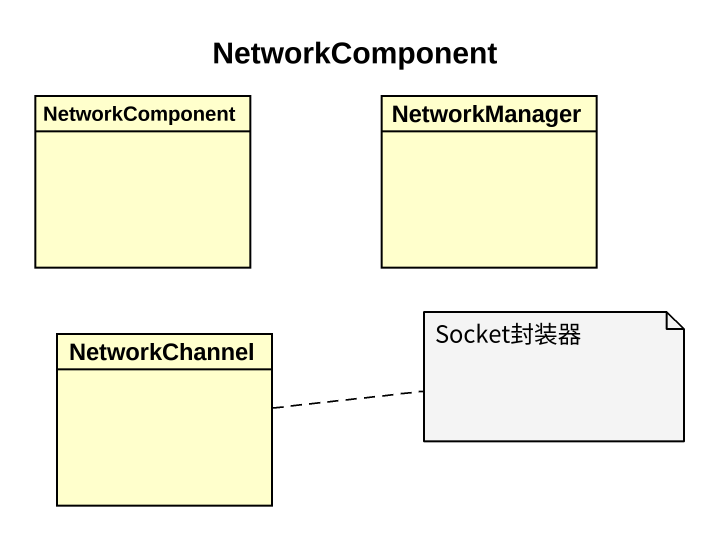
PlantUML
@startuml
title NetworkComponent
hide circle
hide empty members
class NetworkComponent
class NetworkManager
class NetworkChannel
note right of NetworkChannel : Socket封装器
@enduml
